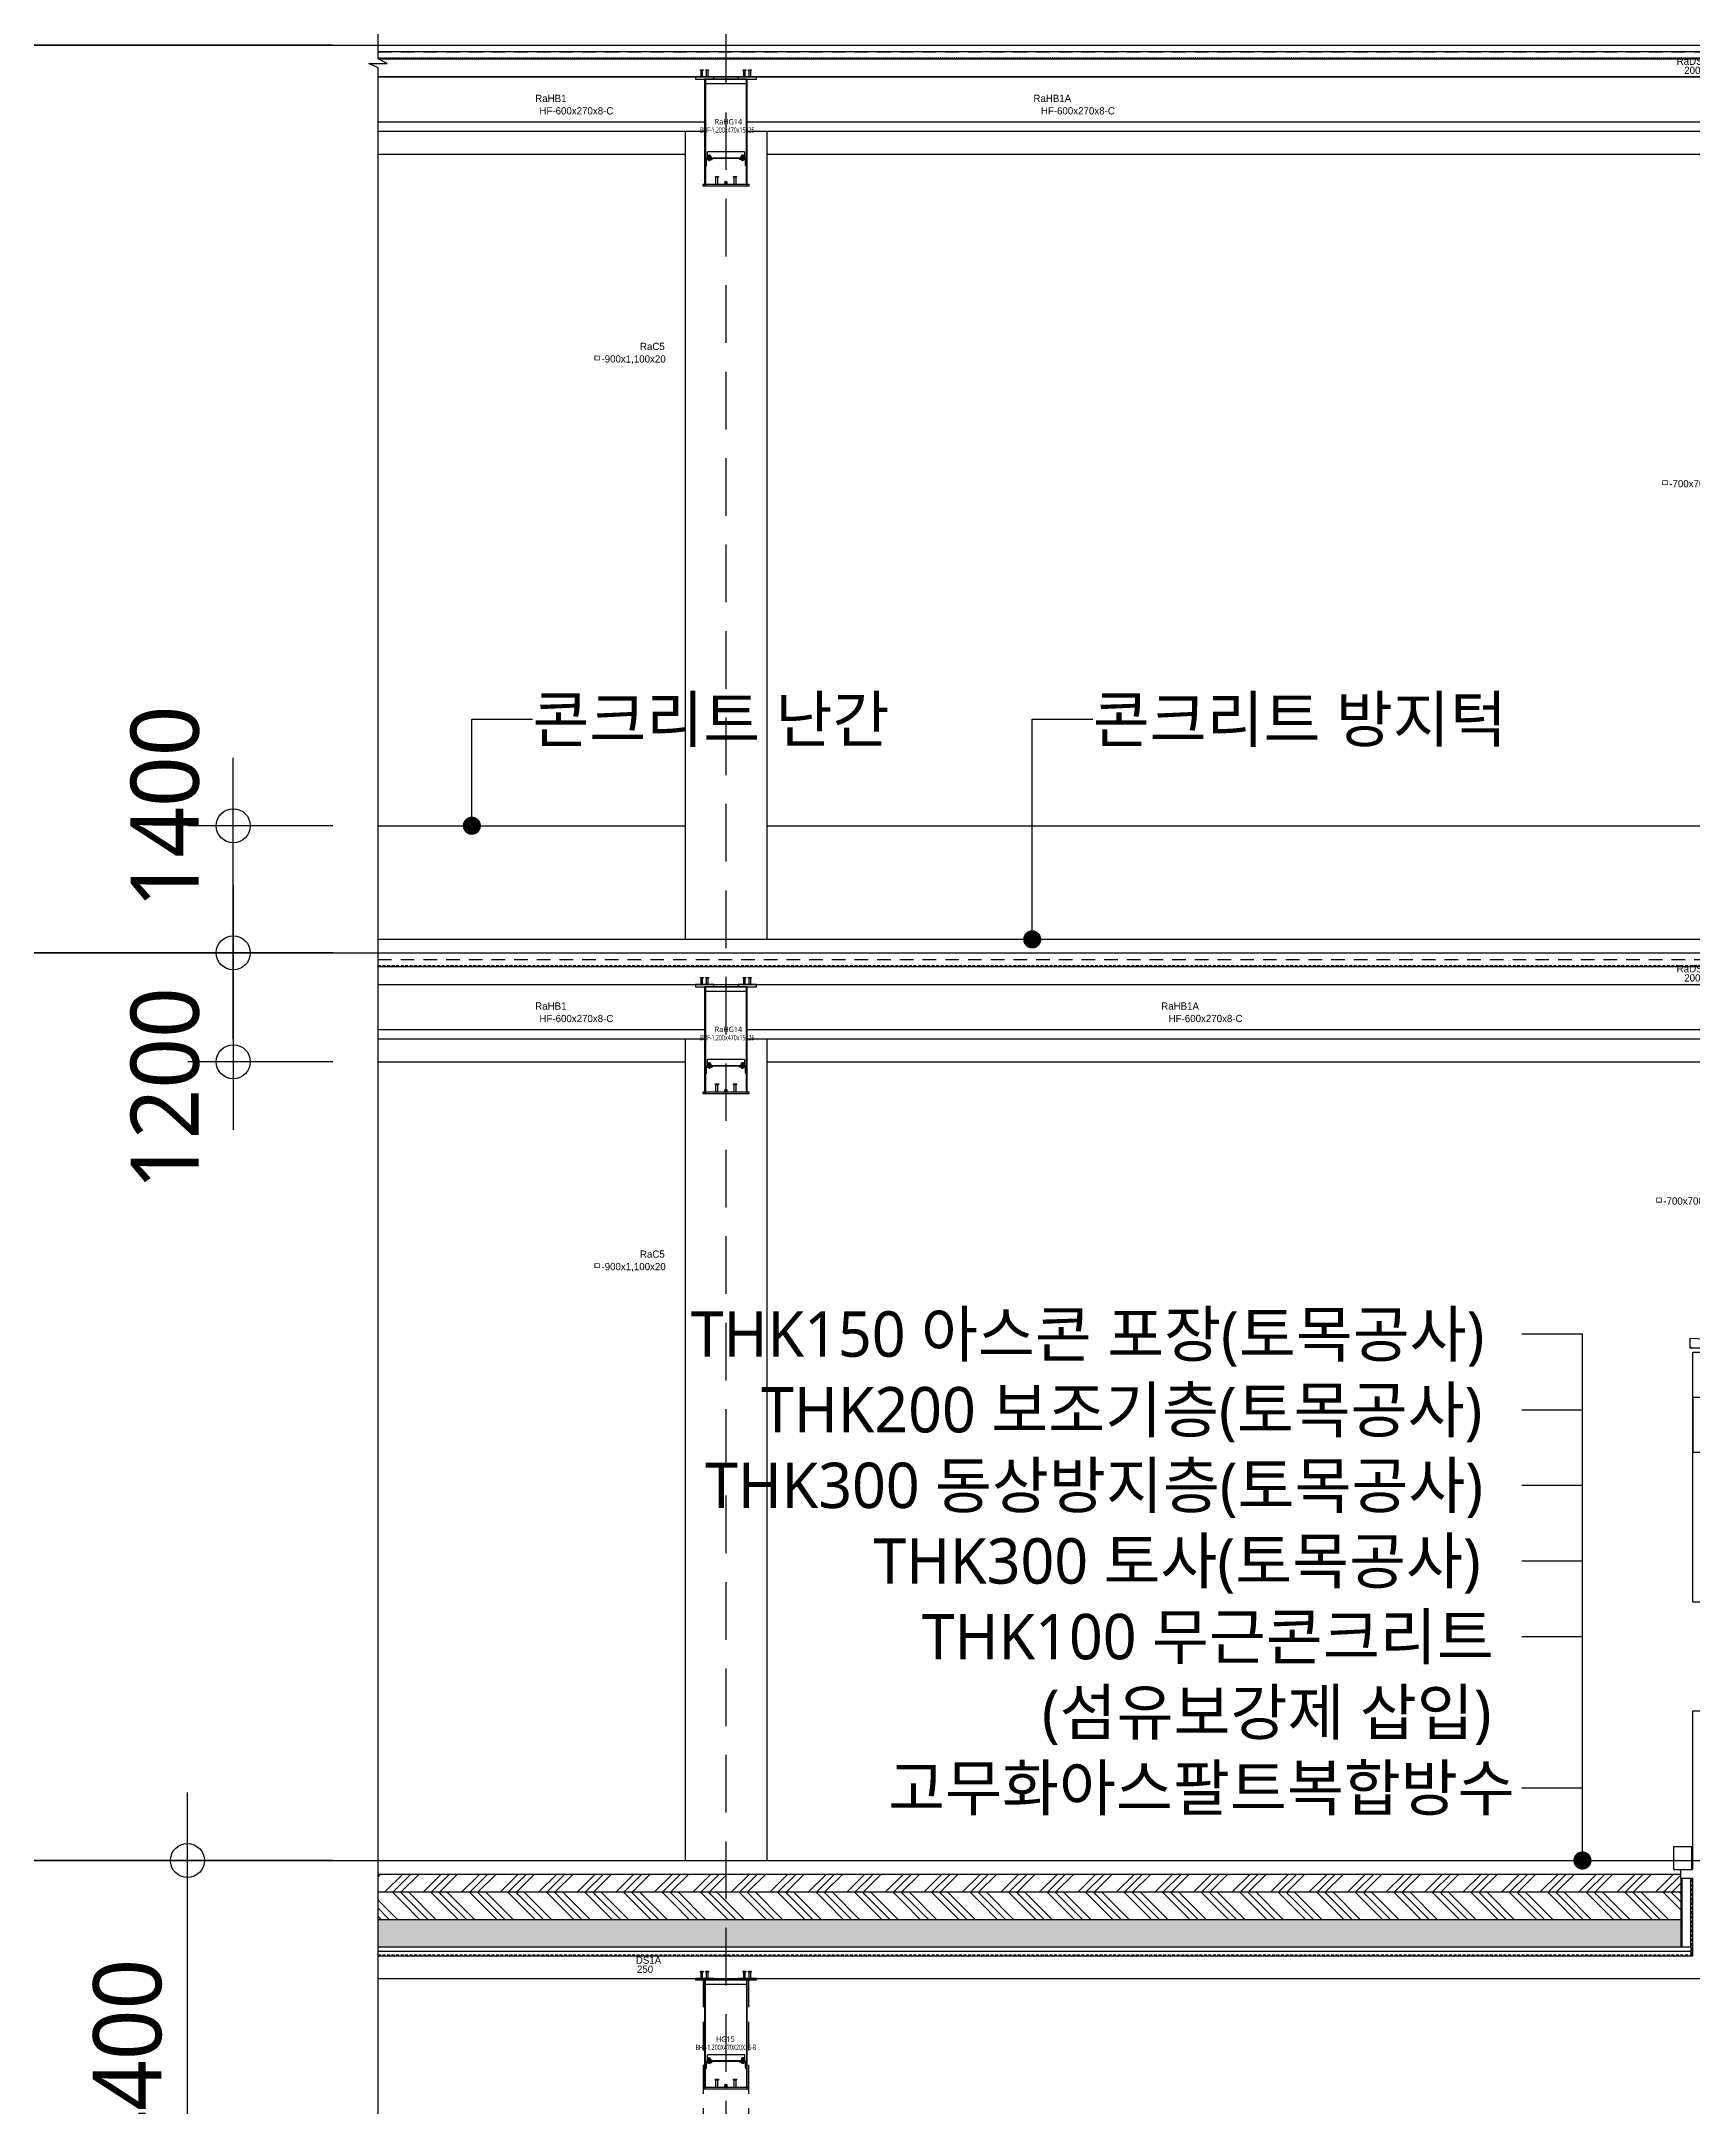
# Model space of a CAD drawing. Header units: millimetres. Extents: x 367092 to 767578, y 396038 to 811791.
# Drawn here: x 388883 to 407076, y 439839 to 462594 of the extents above; entities that cross this region are included whole.
import ezdxf
from ezdxf.enums import TextEntityAlignment as Align

# ---------------------------------------------------------------- set-up
doc = ezdxf.new("R2010")
doc.units = ezdxf.units.MM
doc.header["$LTSCALE"] = 100
doc.header["$MEASUREMENT"] = 0
doc.header["$PDSIZE"] = -10
for name, pattern in [('CENTER', [2, 1.25, -0.25, 0.25, -0.25]), ('DASHED', [0.75, 0.5, -0.25]), ('HID', [2.5, 1.5, -1]), ('HIDDEN', [9.525, 6.35, -3.175])]:
    doc.linetypes.add(name, pattern=pattern)
doc.layers.get('0').update_dxf_attribs({"linetype": 'CONTINUOUS'})
doc.layers.get('Defpoints').update_dxf_attribs({"color": 171, "linetype": 'CONTINUOUS'})
for name, color, linetype in [('251', 251, 'CONTINUOUS'), ('BOLT', 8, 'CONTINUOUS'), ('cen', 14, 'CONTINUOUS'), ('CEN(ST)', 1, 'CENTER'), ('CON', 2, 'CONTINUOUS'), ('ELE-1', 2, 'CONTINUOUS'), ('ELE-6', 8, 'CONTINUOUS'), ('ELE9', 9, 'CONTINUOUS'), ('FIN', 8, 'CONTINUOUS'), ('FIN-2', 251, 'CONTINUOUS'), ('HAT-252', 252, 'CONTINUOUS'), ('HF', 3, 'CONTINUOUS'), ('LAND-2', 4, 'CONTINUOUS'), ('LED', 7, 'CONTINUOUS'), ('NDIM', 7, 'CONTINUOUS'), ('plate', 8, 'CONTINUOUS'), ('R', 3, 'CONTINUOUS'), ('SASAC 도면번호', 6, 'CONTINUOUS'), ('SB', 7, 'CONTINUOUS'), ('STL', 3, 'CONTINUOUS'), ('STUD', 6, 'CONTINUOUS'), ('SYM', 7, 'CONTINUOUS'), ('TEXT(MIN)', 7, 'CONTINUOUS'), ('W', 7, 'CONTINUOUS'), ('WALL', 3, 'CONTINUOUS'), ('wire-meshes', 1, 'CONTINUOUS'), ('돌', 7, 'CONTINUOUS')]:
    doc.layers.add(name, color=color, linetype=linetype)
doc.styles.add('CGS', font='cgse', dxfattribs={"bigfont": 'cgs'})
doc.styles.add('나눔바른고딕', font='NanumBarunGothic.ttf')
doc.linetypes.add('X_LINE-ORI', pattern='A,3.5,-0.5,["X",Standard,S=0.5,R=0,X=-0.175,Y=-0.25],-0.5', length=4.5)
doc.dimstyles.new('NDIM 1200', dxfattribs={"dimscale": 500, "dimtxt": 3, "dimasz": 1, "dimexe": 2, "dimexo": 2, "dimgap": 1, "dimtad": 1, "dimdec": 0, "dimdsep": 46, "dimtxsty": 'CGS', "dimblk": 'DOT0', "dimcen": 1, "dimdle": 8, "dimclrd": 2, "dimclre": 2, "dimclrt": 2, "dimadec": 0, "dimazin": 0, "dimtfac": 1, "dimtdec": 0, "dimtix": 1, "dimtmove": 2, "dimatfit": 3, "dimldrblk": 'DOT0', "dimfxl": 1, "dimtolj": 1, "dimtzin": 0, "dimlwd": -1, "dimlwe": -1, "dimarcsym": 0})

# ---------------------------------------------------------------- blocks, each defined once
blk = doc.blocks.new('DOT0')
blk.add_line((-3, 0), (3, 0))
at = {"color": 6}
blk.add_circle((0, 0), 0.75, dxfattribs=at)
blk = doc.blocks.new('*D144')
at = {"layer": 'Defpoints', "color": 0, "ltscale": 0.4, "transparency": 16777216}
for p in [(390493, 442551), (392593, 442551), (392593, 438151)]:
    blk.add_point(p, dxfattribs=at)
at = {"layer": 'NDIM', "ltscale": 0.4, "transparency": 16777216}
for p, q in [((392093, 442551), (389993, 442551)), ((390493, 438401), (390493, 442301)), ((392093, 438151), (389993, 438151))]:
    blk.add_line(p, q, dxfattribs=at)
at = {"layer": 'NDIM', "ltscale": 0.4, "transparency": 16777216, "xscale": 250, "yscale": 250, "zscale": 250}
for p, rotation in [((390493, 442551), 90), ((390493, 438151), 270)]:
    blk.add_blockref('DOT0', p, dxfattribs=dict(at, rotation=rotation))
at = {"layer": 'NDIM', "ltscale": 0.4, "transparency": 16777216, "insert": (389835, 440351), "char_height": 750, "attachment_point": 5, "rotation": 90, "style": '나눔바른고딕'}
blk.add_mtext('\\A1;4400', dxfattribs=at)
blk = doc.blocks.new('*D145')
at = {"layer": 'Defpoints', "color": 0, "ltscale": 0.4, "transparency": 16777216}
for p in [(388393, 452551), (392593, 452551), (392593, 442551)]:
    blk.add_point(p, dxfattribs=at)
at = {"layer": 'NDIM', "ltscale": 0.4, "transparency": 16777216}
for p, q in [((392093, 452551), (387893, 452551)), ((388393, 442801), (388393, 452301)), ((392093, 442551), (387893, 442551))]:
    blk.add_line(p, q, dxfattribs=at)
at = {"layer": 'NDIM', "ltscale": 0.4, "transparency": 16777216, "xscale": 250, "yscale": 250, "zscale": 250}
for p, rotation in [((388393, 452551), 90), ((388393, 442551), 270)]:
    blk.add_blockref('DOT0', p, dxfattribs=dict(at, rotation=rotation))
at = {"layer": 'NDIM', "ltscale": 0.4, "transparency": 16777216, "insert": (387735, 447551), "char_height": 750, "attachment_point": 5, "rotation": 90, "style": '나눔바른고딕'}
blk.add_mtext('\\A1;10000', dxfattribs=at)
blk = doc.blocks.new('*D146')
at = {"layer": 'Defpoints', "color": 0, "ltscale": 0.4, "transparency": 16777216}
for p in [(392593, 442551), (388393, 431051), (392593, 431051)]:
    blk.add_point(p, dxfattribs=at)
at = {"layer": 'NDIM', "ltscale": 0.4, "transparency": 16777216}
for p, q in [((392093, 442551), (387893, 442551)), ((388393, 442301), (388393, 431301)), ((392093, 431051), (387893, 431051))]:
    blk.add_line(p, q, dxfattribs=at)
at = {"layer": 'NDIM', "ltscale": 0.4, "transparency": 16777216, "xscale": 250, "yscale": 250, "zscale": 250}
for p, rotation in [((388393, 442551), 90), ((388393, 431051), 270)]:
    blk.add_blockref('DOT0', p, dxfattribs=dict(at, rotation=rotation))
at = {"layer": 'NDIM', "ltscale": 0.4, "transparency": 16777216, "insert": (387735, 436801), "char_height": 750, "attachment_point": 5, "rotation": 90, "style": '나눔바른고딕'}
blk.add_mtext('\\A1;11500', dxfattribs=at)
blk = doc.blocks.new('*D147')
at = {"layer": 'Defpoints', "color": 0, "ltscale": 0.4, "transparency": 16777216}
for p in [(388393, 462551), (392593, 462551), (392593, 452551)]:
    blk.add_point(p, dxfattribs=at)
at = {"layer": 'NDIM', "ltscale": 0.4, "transparency": 16777216}
for p, q in [((392093, 462551), (387893, 462551)), ((388393, 452801), (388393, 462301)), ((392093, 452551), (387893, 452551))]:
    blk.add_line(p, q, dxfattribs=at)
at = {"layer": 'NDIM', "ltscale": 0.4, "transparency": 16777216, "xscale": 250, "yscale": 250, "zscale": 250}
for p, rotation in [((388393, 462551), 90), ((388393, 452551), 270)]:
    blk.add_blockref('DOT0', p, dxfattribs=dict(at, rotation=rotation))
at = {"layer": 'NDIM', "ltscale": 0.4, "transparency": 16777216, "insert": (387735, 457551), "char_height": 750, "attachment_point": 5, "rotation": 90, "style": '나눔바른고딕'}
blk.add_mtext('\\A1;10000', dxfattribs=at)
blk = doc.blocks.new('*D148')
at = {"layer": 'Defpoints', "color": 0, "ltscale": 0.4, "transparency": 16777216}
for p in [(388393, 472551), (392593, 472551), (392593, 462551)]:
    blk.add_point(p, dxfattribs=at)
at = {"layer": 'NDIM', "ltscale": 0.4, "transparency": 16777216}
for p, q in [((392093, 472551), (387893, 472551)), ((388393, 462801), (388393, 472301)), ((392093, 462551), (387893, 462551))]:
    blk.add_line(p, q, dxfattribs=at)
at = {"layer": 'NDIM', "ltscale": 0.4, "transparency": 16777216, "xscale": 250, "yscale": 250, "zscale": 250}
for p, rotation in [((388393, 472551), 90), ((388393, 462551), 270)]:
    blk.add_blockref('DOT0', p, dxfattribs=dict(at, rotation=rotation))
at = {"layer": 'NDIM', "ltscale": 0.4, "transparency": 16777216, "insert": (387735, 467551), "char_height": 750, "attachment_point": 5, "rotation": 90, "style": '나눔바른고딕'}
blk.add_mtext('\\A1;10000', dxfattribs=at)
blk = doc.blocks.new('*D151')
at = {"layer": 'Defpoints', "color": 0, "ltscale": 0.4, "transparency": 16777216}
for p in [(386643, 493651), (392593, 493651), (392593, 431051)]:
    blk.add_point(p, dxfattribs=at)
at = {"layer": 'NDIM', "ltscale": 0.4, "transparency": 16777216}
for p, q in [((392093, 493651), (386143, 493651)), ((386643, 431301), (386643, 493401)), ((392093, 431051), (386143, 431051))]:
    blk.add_line(p, q, dxfattribs=at)
at = {"layer": 'NDIM', "ltscale": 0.4, "transparency": 16777216, "xscale": 250, "yscale": 250, "zscale": 250}
for p, rotation in [((386643, 493651), 90), ((386643, 431051), 270)]:
    blk.add_blockref('DOT0', p, dxfattribs=dict(at, rotation=rotation))
at = {"layer": 'NDIM', "ltscale": 0.4, "transparency": 16777216, "insert": (385985, 462351), "char_height": 750, "attachment_point": 5, "rotation": 90, "style": '나눔바른고딕'}
blk.add_mtext('\\A1;62600', dxfattribs=at)
blk = doc.blocks.new('*D161')
at = {"layer": 'Defpoints', "color": 0, "ltscale": 0.4, "transparency": 16777216}
for p in [(390998, 453951), (392593, 453951), (392593, 452551)]:
    blk.add_point(p, dxfattribs=at)
at = {"layer": 'NDIM', "ltscale": 0.4, "transparency": 16777216}
for p, q in [((392093, 453951), (390498, 453951)), ((390998, 452801), (390998, 453701)), ((392093, 452551), (390498, 452551))]:
    blk.add_line(p, q, dxfattribs=at)
at = {"layer": 'NDIM', "ltscale": 0.4, "transparency": 16777216, "xscale": 250, "yscale": 250, "zscale": 250}
for p, rotation in [((390998, 453951), 90), ((390998, 452551), 270)]:
    blk.add_blockref('DOT0', p, dxfattribs=dict(at, rotation=rotation))
at = {"layer": 'NDIM', "ltscale": 0.4, "transparency": 16777216, "insert": (390248, 454158), "char_height": 750, "attachment_point": 5, "rotation": 90, "style": '나눔바른고딕'}
blk.add_mtext('\\A1;1400', dxfattribs=at)
blk = doc.blocks.new('*D162')
at = {"layer": 'Defpoints', "color": 0, "ltscale": 0.4, "transparency": 16777216}
for p in [(390998, 452551), (392593, 452551), (392593, 451351)]:
    blk.add_point(p, dxfattribs=at)
at = {"layer": 'NDIM', "ltscale": 0.4, "transparency": 16777216}
for p, q in [((392093, 452551), (390498, 452551)), ((390998, 451601), (390998, 452301)), ((392093, 451351), (390498, 451351))]:
    blk.add_line(p, q, dxfattribs=at)
at = {"layer": 'NDIM', "ltscale": 0.4, "transparency": 16777216, "xscale": 250, "yscale": 250, "zscale": 250}
for p, rotation in [((390998, 452551), 90), ((390998, 451351), 270)]:
    blk.add_blockref('DOT0', p, dxfattribs=dict(at, rotation=rotation))
at = {"layer": 'NDIM', "ltscale": 0.4, "transparency": 16777216, "insert": (390248, 451055), "char_height": 750, "attachment_point": 5, "rotation": 90, "style": '나눔바른고딕'}
blk.add_mtext('\\A1;1200', dxfattribs=at)
blk = doc.blocks.new('SB16')
at = {"layer": 'STUD'}
for p, q in [((-8, 0), (-8, 70)), ((8, 0), (8, 70))]:
    blk.add_line(p, q, dxfattribs=at)
blk.add_lwpolyline([(-15, 70), (-15, 80), (14, 80), (14, 70)], close=True, dxfattribs=at)
blk = doc.blocks.new('*U383')
at = {"layer": 'BOLT'}
for p, q in [((-20, 0), (20, 0)), ((-20, 0), (-20, -4)), ((-17, 15), (17, 15)), ((20, 0), (20, -4)), ((-20, -4), (20, -4)), ((-18, -19), (-18, -6)), ((-14, -4), (14, -4)), ((-14, -20), (14, -20)), ((-10, -20), (-10, -31)), ((-10, -31), (-8, -33)), ((-10, -31), (10, -31)), ((-9, -19), (-9, -6)), ((-8, -33), (8, -33)), ((10, -31), (8, -33)), ((9, -19), (9, -6)), ((10, -20), (10, -31)), ((18, -19), (18, -6))]:
    blk.add_line(p, q, dxfattribs=at)
at = {"layer": 'BOLT', "linetype": 'HIDDEN'}
for p, q in [((-10, 15), (-10, 0)), ((10, 15), (10, 0))]:
    blk.add_line(p, q, dxfattribs=at)
at = {"layer": 'BOLT'}
for centre, radius, start, end in [((0, 10), 17.6, 15.5187, 164.4813), ((-14, -11), 6.71, 47.8966, 132.1034), ((-14, -14), 6.71, 227.8966, 312.1034), ((0, -29), 24.2, 68.2132, 111.7868), ((0, 4), 24.2, 248.2132, 291.7868), ((14, -11), 6.71, 47.8966, 132.1034), ((14, -14), 6.71, 227.8966, 312.1034)]:
    blk.add_arc(centre, radius, start, end, dxfattribs=at)
at = {"layer": 'cen'}
blk.add_line((0, 33), (0, -38), dxfattribs=at)
blk = doc.blocks.new('W')
at = {"layer": 'W'}
h = blk.add_hatch(color=256, dxfattribs=at)
h.dxf.hatch_style = 1
edge = h.paths.add_edge_path()
edge.add_line((0, 0), (0, 7.5))
edge.add_arc((0, 0), 7.5, 90, 180)
edge.add_line((-7.5, 0), (0, 0))
blk.add_lwpolyline([(0, 0), (0, 7.5, 0.4142136), (-7.5, 0)], format="xyb", close=True, dxfattribs=at)
blk = doc.blocks.new('*U382')
at = {"layer": 'STUD', "color": 0, "linetype": 'ByBlock'}
for p, q in [((0, 11), (-80, 11)), ((0, -11), (-80, -11))]:
    blk.add_line(p, q, dxfattribs=at)
blk.add_lwpolyline([(-80, -17), (-90, -17), (-90, 17), (-80, 17)], close=True, dxfattribs=at)
blk = doc.blocks.new('R')
at = {"layer": 'R', "const_width": 15}
blk.add_lwpolyline([(-7.5, -15, 1), (7.5, -15, 1)], format="xyb", close=True, dxfattribs=at)
at = {"layer": 'R'}
blk.add_circle((0, -15), 15, dxfattribs=at)
blk = doc.blocks.new('HG15-SEC')
at = {"layer": 'W'}
h = blk.add_hatch(color=256, dxfattribs=at)
h.dxf.hatch_style = 1
h.paths.add_polyline_path([(-225, -15), (-235, -25), (-235, -15)])
h = blk.add_hatch(color=256, dxfattribs=at)
h.dxf.hatch_style = 1
h.paths.add_polyline_path([(225, -15), (235, -25), (235, -15)])
h = blk.add_hatch(color=256, dxfattribs=at)
h.dxf.hatch_style = 1
edge = h.paths.add_edge_path()
edge.add_line((-225, -990), (-225, -998))
edge.add_arc((-234, -982), 18.2, 300.2401, 362.539)
edge.add_arc((-227, -979), 10.7, 278.6843, 351.3157, ccw=False)
h = blk.add_hatch(color=256, dxfattribs=at)
h.dxf.hatch_style = 1
edge = h.paths.add_edge_path()
edge.add_line((225, -990), (225, -998))
edge.add_arc((234, -982), 18.2, 177.461, 239.7599, ccw=False)
edge.add_arc((227, -979), 10.7, 188.6843, 261.3157)
h = blk.add_hatch(color=256, dxfattribs=at)
h.dxf.hatch_style = 1
h.paths.add_polyline_path([(-225, -1200), (-235, -1190), (-235, -1200)])
h = blk.add_hatch(color=256, dxfattribs=at)
h.dxf.hatch_style = 1
h.paths.add_polyline_path([(225, -1200), (235, -1190), (235, -1200)])
at = {"layer": 'Defpoints'}
for p in [(-235, -20), (235, -20), (0, -1200), (0, -1215)]:
    blk.add_point(p, dxfattribs=at)
at = {"layer": 'plate'}
for p, q in [((225, -15), (-225, -15)), ((225, -19), (-225, -19)), ((225, -65), (-225, -65)), ((205, -840), (-205, -840)), ((-205, -915), (-205, -840)), ((205, -909), (-205, -909)), ((205, -840), (205, -915)), ((205, -915), (-205, -915))]:
    blk.add_line(p, q, dxfattribs=at)
at = {"layer": 'STL', "linetype": 'ByBlock'}
for p, q in [((-135, 0), (-335, 0)), ((-335, 0), (-335, -15)), ((-135, -15), (-135, 0)), ((335, 0), (135, 0)), ((135, 0), (135, -15)), ((335, -15), (335, 0)), ((-335, -15), (-135, -15)), ((135, -15), (335, -15))]:
    blk.add_line(p, q, dxfattribs=at)
for points in [[(-235, -1200), (-225, -1200), (-225, -15), (-235, -15)], [(225, -1200), (235, -1200), (235, -15), (225, -15)], [(-250, -1215), (250, -1215), (250, -1200), (-250, -1200)]]:
    blk.add_lwpolyline(points, close=True, dxfattribs=at)
at = {"layer": 'STL'}
for points in [[(-207, -924), (-159, -924, 0.414214), (-150, -915), (-225, -915), (-225, -990, 0.414214), (-216, -981), (-216, -933, -0.414214)], [(207, -924), (159, -924, -0.414214), (150, -915), (225, -915), (225, -990, -0.414214), (216, -981), (216, -933, 0.414214)]]:
    blk.add_lwpolyline(points, format="xyb", close=True, dxfattribs=at)
at = {"layer": 'W'}
for points in [[(-225, -15), (-235, -25), (-235, -15)], [(225, -15), (235, -25), (235, -15)], [(-225, -1200), (-235, -1190), (-235, -1200)], [(225, -1200), (235, -1190), (235, -1200)]]:
    blk.add_lwpolyline(points, close=True, dxfattribs=at)
for points in [[(-225, -990), (-225, -998, 0.278729), (-216, -981, -0.327968)], [(225, -990), (225, -998, -0.278729), (216, -981, 0.327968)]]:
    blk.add_lwpolyline(points, format="xyb", close=True, dxfattribs=at)
at = {"xscale": -1}
blk.add_blockref('W', (-225, -915), dxfattribs=at)
blk.add_blockref('W', (225, -915))
at = {"xscale": -1.066666666666665, "yscale": 1.066666666666665, "zscale": 1.066666666666665, "rotation": 180}
blk.add_blockref('R', (0, -1200), dxfattribs=at)
at = {"layer": 'BOLT', "xscale": -1, "rotation": 180}
blk.add_blockref('*U383', (-185, -909), dxfattribs=at)
at = {"layer": 'BOLT', "rotation": 180}
blk.add_blockref('*U383', (185, -909), dxfattribs=at)
at = {"layer": 'SB', "color": 4, "rotation": 270}
for p in [(-100, -1200), (100, -1200)]:
    blk.add_blockref('*U382', p, dxfattribs=at)
at = {"layer": 'STUD'}
for p in [(-265, 0), (-205, 0), (205, 0), (265, 0)]:
    blk.add_blockref('SB16', p, dxfattribs=at)
at = {"layer": 'Defpoints', "style": '나눔바른고딕'}
blk.add_text('HG15', height=60, dxfattribs=at).set_placement((-7, -716), align=Align.BOTTOM_CENTER)
at = {"layer": 'Defpoints', "style": '나눔바른고딕', "width": 0.6}
blk.add_text('BHF-1,200X470X20X25-B', height=60, dxfattribs=at).set_placement((-1, -807), align=Align.BOTTOM_CENTER)
blk = doc.blocks.new('*U384')
at = {"layer": 'plate'}
h = blk.add_hatch(color=256, dxfattribs=at)
h.dxf.hatch_style = 1
edge = h.paths.add_edge_path()
edge.add_line((-223, -975), (-223, -982.5))
edge.add_arc((-232.1, -966.8), 18.2, 300.24012, 362.53896)
edge.add_arc((-224.6, -964.4), 10.7, 278.68434, 351.31566, ccw=False)
h = blk.add_hatch(color=256, dxfattribs=at)
h.dxf.hatch_style = 1
edge = h.paths.add_edge_path()
edge.add_line((223, -975), (223, -982.5))
edge.add_arc((232.1, -966.8), 18.2, 177.46104, 239.75988, ccw=False)
edge.add_arc((224.6, -964.4), 10.7, 188.68434, 261.31566)
at = {"layer": 'Defpoints'}
for p in [(0, 0), (-235, -20), (235, -20), (0, -1185), (0, -1200)]:
    blk.add_point(p, dxfattribs=at)
at = {"layer": 'plate'}
for p, q in [((223, -25), (-223, -25)), ((223, -25), (-223, -25)), ((223, -25), (-223, -25)), ((223, -29), (-223, -29)), ((223, -29), (-223, -29)), ((223, -29), (-223, -29)), ((223, -75), (-223, -75)), ((223, -75), (-223, -75)), ((223, -75), (-223, -75)), ((203, -825), (-203, -825)), ((-203, -900), (-203, -825)), ((203, -894), (-203, -894)), ((203, -900), (-203, -900)), ((203, -825), (203, -900))]:
    blk.add_line(p, q, dxfattribs=at)
for points in [[(-205, -909), (-157, -909, 0.4142136), (-148, -900), (-223, -900), (-223, -975, 0.4142136), (-214, -966), (-214, -918, -0.4142136)], [(205, -909), (157, -909, -0.4142136), (148, -900), (223, -900), (223, -975, -0.4142136), (214, -966), (214, -918, 0.4142136)], [(-223, -975), (-223, -982.5, 0.2787293), (-214, -966, -0.3279679)], [(223, -975), (223, -982.5, -0.2787293), (214, -966, 0.3279679)]]:
    blk.add_lwpolyline(points, format="xyb", close=True, dxfattribs=at)
at = {"layer": 'BOLT', "xscale": -1, "rotation": 180}
blk.add_blockref('*U383', (-183, -894), dxfattribs=at)
at = {"layer": 'BOLT', "rotation": 180}
blk.add_blockref('*U383', (183, -894), dxfattribs=at)
at = {"layer": 'plate', "xscale": -1}
blk.add_blockref('W', (-223, -900), dxfattribs=at)
at = {"layer": 'plate'}
blk.add_blockref('W', (223, -900), dxfattribs=at)
at = {"layer": 'plate', "rotation": 270}
for p in [(-100, -1185), (100, -1185)]:
    blk.add_blockref('*U382', p, dxfattribs=at)
at = {"layer": 'plate', "xscale": -1.066666666666665, "yscale": 1.066666666666665, "zscale": 1.066666666666665, "rotation": 180}
blk.add_blockref('R', (0, -1185), dxfattribs=at)
blk = doc.blocks.new('*U386')
for p, q in [((-135, 0), (-335, 0)), ((-335, 0), (-335, -25)), ((-135, -25), (-135, 0)), ((335, 0), (135, 0)), ((135, 0), (135, -25)), ((335, -25), (335, 0)), ((-335, -25), (-135, -25)), ((135, -25), (335, -25))]:
    blk.add_line(p, q)
at = {"linetype": 'ByBlock'}
for points in [[(-235, -1185), (-223, -1185), (-223, -25), (-235, -25)], [(223, -1185), (235, -1185), (235, -25), (223, -25)]]:
    blk.add_lwpolyline(points, close=True, dxfattribs=at)
blk.add_lwpolyline([(-255, -1200), (255, -1200), (255, -1185), (-255, -1185)], close=True)
at = {"layer": 'Defpoints'}
blk.add_point((0, 0), dxfattribs=at)
blk = doc.blocks.new('RaHG14-SEC')
blk.add_blockref('*U384', (0, 0))
at = {"layer": 'HF'}
blk.add_blockref('*U386', (0, 0), dxfattribs=at)
at = {"layer": 'STUD'}
for p in [(-265, 0), (-205, 0), (205, 0), (265, 0)]:
    blk.add_blockref('SB16', p, dxfattribs=at)
at = {"layer": 'Defpoints', "style": '나눔바른고딕', "width": 0.6}
blk.add_text('BHF-1,200x470x15x25', height=60, dxfattribs=at).set_placement((12, -632), align=Align.BOTTOM_CENTER)
at = {"layer": 'Defpoints', "style": '나눔바른고딕'}
blk.add_text('RaHG14', height=60, dxfattribs=at).set_placement((27, -493), align=Align.MIDDLE_CENTER)

msp = doc.modelspace()

# ---------------------------------------------------------------- hatches: boundary and pattern name
at = {"layer": '251', "ltscale": 10000}
h = msp.add_hatch(dxfattribs=at)
h.set_pattern_fill('DASH', color=256, scale=800)
h.set_pattern_definition([(0, (-42899133.47, -757854.31), (100, 100), [100, -100])])
h.paths.add_polyline_path([(406945.8, 441601), (406945.8, 441901), (392592.6, 441901), (392592.6, 441601)])
at = {"layer": 'HAT-252', "ltscale": 100}
h = msp.add_hatch(dxfattribs=at)
h.set_pattern_fill('GOST_GROUND', color=256, scale=30)
h.set_pattern_definition([(45, (-42919243.15, -758104.3), (424.2640687, -3e-14), [600]), (45, (-42919153.15, -758104.3), (424.2640687, -3e-14), [600]), (45, (-42919063.15, -758104.3), (424.2640687, -3e-14), [600])])
h.paths.add_polyline_path([(406945.8, 442201), (406945.8, 442351), (406945.8, 442401), (392592.6, 442401), (392592.6, 442201)])
h = msp.add_hatch(dxfattribs=at)
h.set_pattern_fill('GOST_GROUND', color=256, scale=30, angle=90)
h.set_pattern_definition([(135, (0, 0), (3e-14, 424.26407), [600]), (135, (6e-15, 90), (3e-14, 424.26407), [600]), (135, (1e-14, 180), (3e-14, 424.26407), [600])])
h.paths.add_polyline_path([(406945.8, 441901), (406945.8, 442201), (392592.6, 442201), (392592.6, 441901)])

# ---------------------------------------------------------------- linework, layer by layer
at = {"layer": '251', "ltscale": 0.5}
msp.add_line((407055.8, 441601), (407055.8, 441511), dxfattribs=at)
at = {"layer": 'CEN(ST)', "ltscale": 10000}
for p, q in [((385174.2, 462551), (536557.9, 462551)), ((385174.2, 452551), (536557.9, 452551)), ((385174.2, 442551), (536557.9, 442551))]:
    msp.add_line(p, q, dxfattribs=at)
at = {"layer": 'CON', "ltscale": 0.1}
msp.add_line((407075.8, 445401), (407075.8, 448151), dxfattribs=at)
at = {"layer": 'CON', "ltscale": 1000}
for points in [[(392592.6, 462401), (407919.5, 462401), (526207.5, 452401), (533944.1, 452401)], [(392592.6, 462201), (407590.8, 462201), (407590.8, 462171.4), (408260.8, 462171.4), (416289.6, 461492.6), (416289.6, 461436), (416959.6, 461436), (425988.2, 460672.7)], [(392592.6, 452401), (407921.6, 452401), (526209.6, 442401), (526688.8, 442401), (526688.8, 441501), (533944.1, 441501)], [(392592.7, 452201), (407590.8, 452201), (407590.8, 452171.4), (408260.8, 452171.4), (416289.6, 451492.6), (416289.6, 451436), (416959.6, 451436), (425988.3, 450672.7)], [(407075.8, 445401), (407375.8, 445401)], [(407075.8, 444201), (407375.8, 444201)]]:
    msp.add_lwpolyline(points, dxfattribs=at)
at = {"layer": 'CON', "ltscale": 0.1}
for points in [[(407075.8, 442451), (407075.8, 444201)], [(392592.6, 441251), (407690.8, 441251), (407690.8, 442401), (413537.8, 442401)], [(392592.6, 441501), (407075.8, 441501), (407075.8, 442351)]]:
    msp.add_lwpolyline(points, dxfattribs=at)
at = {"layer": 'CON'}
for points in [[(406945.8, 442351), (406945.8, 442451), (407075.8, 442451)], [(407075.8, 442351), (406945.8, 442351)]]:
    msp.add_lwpolyline(points, dxfattribs=at)
at = {"layer": 'Defpoints', "ltscale": 10000}
for points in [[(533944.1, 452476), (526210.6, 452476), (407922.6, 462476), (392592.6, 462476)], [(533944.1, 452401), (526207.5, 452401), (407919.5, 462401), (392592.6, 462401)], [(533944.1, 452201), (526199, 452201), (407911, 462201), (392592.6, 462201)]]:
    msp.add_lwpolyline(points, dxfattribs=at)
at = {"layer": 'Defpoints'}
msp.add_lwpolyline([(392592.6, 452201), (407911, 452201), (526388.8, 442184.9), (526388.8, 441501), (533944.1, 441501)], dxfattribs=at)
msp.add_lwpolyline([(407575.8, 447651), (407075.8, 447651), (407075.8, 447051), (407575.8, 447051)], close=True, dxfattribs=at)
at = {"layer": 'ELE-1', "ltscale": 1000}
msp.add_line((407075.8, 448151), (407375.8, 448151), dxfattribs=at)
at = {"layer": 'ELE-6', "ltscale": 10000}
for p, q in [((396190.8, 461701), (392592.6, 461701)), ((396190.8, 461601), (392592.6, 461601)), ((395975.8, 461601), (395975.8, 452701)), ((407690.8, 461701), (396660.8, 461701)), ((407690.8, 461601), (396660.8, 461601)), ((396875.8, 461601), (396875.8, 452701)), ((396190.8, 451701), (392592.6, 451701)), ((407690.8, 451701), (396660.8, 451701)), ((396190.8, 451601), (392592.6, 451601)), ((395975.8, 451601), (395975.8, 442551)), ((407690.8, 451601), (396660.8, 451601)), ((396875.8, 451601), (396875.8, 442551))]:
    msp.add_line(p, q, dxfattribs=at)
at = {"layer": 'ELE9', "linetype": 'DASHED', "ltscale": 0.3}
msp.add_lwpolyline([(392592.6, 462411), (407919.9, 462411), (526207.9, 452411), (533944.1, 452411)], dxfattribs=at)
at = {"layer": 'FIN', "ltscale": 0.5}
msp.add_line((406945.8, 442201), (392592.6, 442201), dxfattribs=at)
at = {"layer": 'FIN', "ltscale": 1000}
msp.add_line((406945.8, 442351), (406945.8, 441601), dxfattribs=at)
at = {"layer": 'FIN', "linetype": 'HIDDEN', "ltscale": 0.5}
for p, q in [((396175.8, 441251), (396175.8, 431901)), ((396675.8, 441251), (396675.8, 431901))]:
    msp.add_line(p, q, dxfattribs=at)
at = {"layer": 'FIN', "ltscale": 0.5}
for points in [[(392592.6, 462551), (407925.8, 462551), (526213.8, 452551)], [(392592.6, 461351), (395975.8, 461351)], [(396875.8, 461351), (407575.8, 461351)], [(392592.6, 453951), (395975.8, 453951)], [(396875.8, 453951), (407575.8, 453951)], [(392592.6, 452701), (407932.1, 452701), (526220.1, 442701), (533944.1, 442701)], [(392592.6, 452551), (407925.8, 452551), (526213.8, 442551)], [(392592.6, 451351), (395975.8, 451351)], [(396875.8, 451351), (407575.8, 451351)], [(392592.6, 442551), (407075.8, 442551)], [(392592.6, 442401), (406945.8, 442401)], [(392592.6, 441901), (406945.8, 441901)]]:
    msp.add_lwpolyline(points, dxfattribs=at)
at = {"layer": 'FIN-2', "ltscale": 0.5}
msp.add_line((392592.6, 441601), (407055.8, 441601), dxfattribs=at)
at = {"layer": 'HAT-252', "linetype": 'HID', "ltscale": 0.2}
for p, q in [((407065.8, 441511), (407065.8, 442351)), ((392592.6, 441511), (407065.8, 441511))]:
    msp.add_line(p, q, dxfattribs=at)
msp.add_lwpolyline([(392592.6, 452411), (407919.9, 452411), (526207.9, 442411), (526698.8, 442411), (526698.8, 441511), (533944.1, 441511)], dxfattribs=at)
at = {"layer": 'LAND-2', "ltscale": 0.1}
msp.add_lwpolyline([(407065.8, 442451), (407065.8, 442701), (406865.8, 442701), (406865.8, 442451)], close=True, dxfattribs=at)
at = {"layer": 'LED', "ltscale": 10000}
for p, q in [((405194.2, 447517.6), (405860.9, 447517.6)), ((405194.2, 446684.3), (405860.9, 446684.3)), ((405194.2, 445851), (405860.9, 445851)), ((405194.2, 445017.6), (405860.9, 445017.6)), ((405194.2, 443351), (405860.9, 443351))]:
    msp.add_line(p, q, dxfattribs=at)
at = {"layer": 'SYM', "color": 8}
msp.add_lwpolyline([(392592.6, 418443.5), (392592.7, 462301), (392492.6, 462351), (392692.6, 462351), (392592.6, 462401), (392592.6, 499911.1)], dxfattribs=at)
at = {"layer": 'SYM', "linetype": 'HIDDEN'}
msp.add_lwpolyline([(396425.8, 499911.1), (396425.8, 418443.5)], dxfattribs=at)
at = {"layer": 'WALL'}
msp.add_lwpolyline([(407055.8, 441601), (407055.8, 442351), (406955.8, 442351), (406955.8, 441601)], close=True, dxfattribs=at)
at = {"layer": 'wire-meshes', "linetype": 'HID'}
for points in [[(392592.6, 462476), (407922.6, 462476), (526213.8, 452475.7)], [(392592.6, 452476), (407922.6, 452476), (526213.8, 442475.7)]]:
    msp.add_lwpolyline(points, dxfattribs=at)
at = {"layer": 'wire-meshes', "linetype": 'X_LINE-ORI', "ltscale": 0.4}
msp.add_lwpolyline([(392592.6, 441551), (407055.8, 441551)], dxfattribs=at)
at = {"layer": '돌'}
msp.add_lwpolyline([(407060.8, 448201), (407560.8, 448201), (407560.8, 448206), (407565.8, 448206), (407565.8, 448201), (407575.8, 448201), (407575.8, 448281), (407045.8, 448301), (407045.8, 448201), (407055.8, 448201), (407055.8, 448206), (407060.8, 448206), (407060.8, 448201)], dxfattribs=at)

# ---------------------------------------------------------------- block references
msp.add_blockref('HG15-SEC', (396425.8, 441251))
at = {"layer": 'SASAC 도면번호'}
for p in [(396425.8, 462201), (396425.8, 452201)]:
    msp.add_blockref('RaHG14-SEC', p, dxfattribs=at)

# ---------------------------------------------------------------- texts
at = {"layer": 'Defpoints', "style": 'CGS'}
for s, p in [('RaDS1', (407072, 462310.4)), ('200', (407072, 462210.4)), ('RaHB1', (394496.8, 461900.9)), ('RaHB1A', (400021.1, 461900.9)), ('HF-600x270x8-C', (394778.1, 461763.6)), ('HF-600x270x8-C', (400302.4, 461763.6)), ('RaC5', (395614.9, 459167.9)), ('ㅁ-900x1,100x20', (395360.2, 459030.6)), ('ㅁ-700x700x15', (407079.3, 457656.3)), ('RaDS1', (407072, 452311)), ('200', (407072, 452211)), ('RaHB1', (394496.8, 451900.9)), ('RaHB1A', (401428.5, 451900.9)), ('HF-600x270x8-C', (394778.1, 451763.6)), ('HF-600x270x8-C', (401709.7, 451763.6)), ('ㅁ-700x700x15', (407013.8, 449753.1)), ('RaC5', (395614.9, 449167.9)), ('ㅁ-900x1,100x20', (395360.2, 449030.6)), ('DS1A', (395572.3, 441388.9)), ('250', (395534.3, 441288.9))]:
    msp.add_text(s, height=80, dxfattribs=at).set_placement(p, align=Align.BOTTOM_CENTER)
at = {"layer": 'TEXT(MIN)', "style": '나눔바른고딕'}
for s, p in [('콘크리트 난간', (394293.1, 455124.3)), ('콘크리트 방지턱', (400466.4, 455124.3)), ('THK150 아스콘 포장(토목공사)', (396039.1, 448351)), ('THK200 보조기층(토목공사)', (396813.1, 447517.6)), ('THK300 동상방지층(토목공사)', (396194.5, 446684.3)), ('THK300 토사(토목공사)', (398050.2, 445851)), ('THK100 무근콘크리트', (398584.2, 445017.6)), ('(섬유보강제 삽입)', (399906.7, 444184.3)), ('고무화아스팔트복합방수', (398212.5, 443351))]:
    msp.add_text(s, height=500, dxfattribs=at).set_placement(p, align=Align.MIDDLE_LEFT)

# ---------------------------------------------------------------- dimensions: what is measured, and where the dimension line sits
at = {"layer": 'NDIM', "ltscale": 0.4}
for base, p1, p2, picture, middle in [((386642.6, 493651), (392592.6, 431051), (392592.6, 493651), '*D151', (385984.9, 462351)), ((388392.6, 472551), (392592.6, 462551), (392592.6, 472551), '*D148', (387735.4, 467551)), ((388392.6, 462551), (392592.6, 452551), (392592.6, 462551), '*D147', (387735.4, 457551)), ((388392.6, 452551), (392592.6, 442551), (392592.6, 452551), '*D145', (387735.4, 447551)), ((388392.6, 431051), (392592.6, 442551), (392592.6, 431051), '*D146', (387735.4, 436801)), ((390492.6, 442551), (392592.6, 438151), (392592.6, 442551), '*D144', (389835.4, 440351))]:
    dim = msp.add_linear_dim(base=base, p1=p1, p2=p2, angle=90, dimstyle='NDIM 1200', override={"dimscale": 250, "dimtxsty": '나눔바른고딕', "dimclrd": 256, "dimclre": 256, "dimclrt": 256}, dxfattribs=at)
    dim.commit()
    dim.dimension.update_dxf_attribs({"geometry": picture, "text_midpoint": middle})
for base, p1, p2, picture, middle in [((390997.6, 453951), (392592.6, 452551), (392592.6, 453951), '*D161', (390247.6, 454157.8)), ((390997.6, 452551), (392592.6, 451351), (392592.6, 452551), '*D162', (390247.6, 451055.3))]:
    dim = msp.add_linear_dim(base=base, p1=p1, p2=p2, angle=90, dimstyle='NDIM 1200', override={"dimscale": 250, "dimtxsty": '나눔바른고딕', "dimclrd": 256, "dimclre": 256, "dimclrt": 256}, dxfattribs=at)
    dim.commit()
    dim.dimension.update_dxf_attribs({"geometry": picture, "text_midpoint": middle, "dimtype": 160})

# ---------------------------------------------------------------- leaders
at = {"layer": 'LED', "ltscale": 10000}
for points in [[(393626.4, 453951), (393626.4, 455124.3), (394293.1, 455124.3)], [(399799.7, 452698.9), (399799.7, 455124.3), (400466.4, 455124.3)], [(405860.9, 442551), (405860.9, 448351), (405194.2, 448351)]]:
    msp.add_leader(points, dimstyle='NDIM 1200', override={"dimasz": 0.4, "dimtad": 0, "dimclrd": 256, "dimldrblk": 'Dot'}, dxfattribs=at)

doc.saveas('drawing.dxf')
